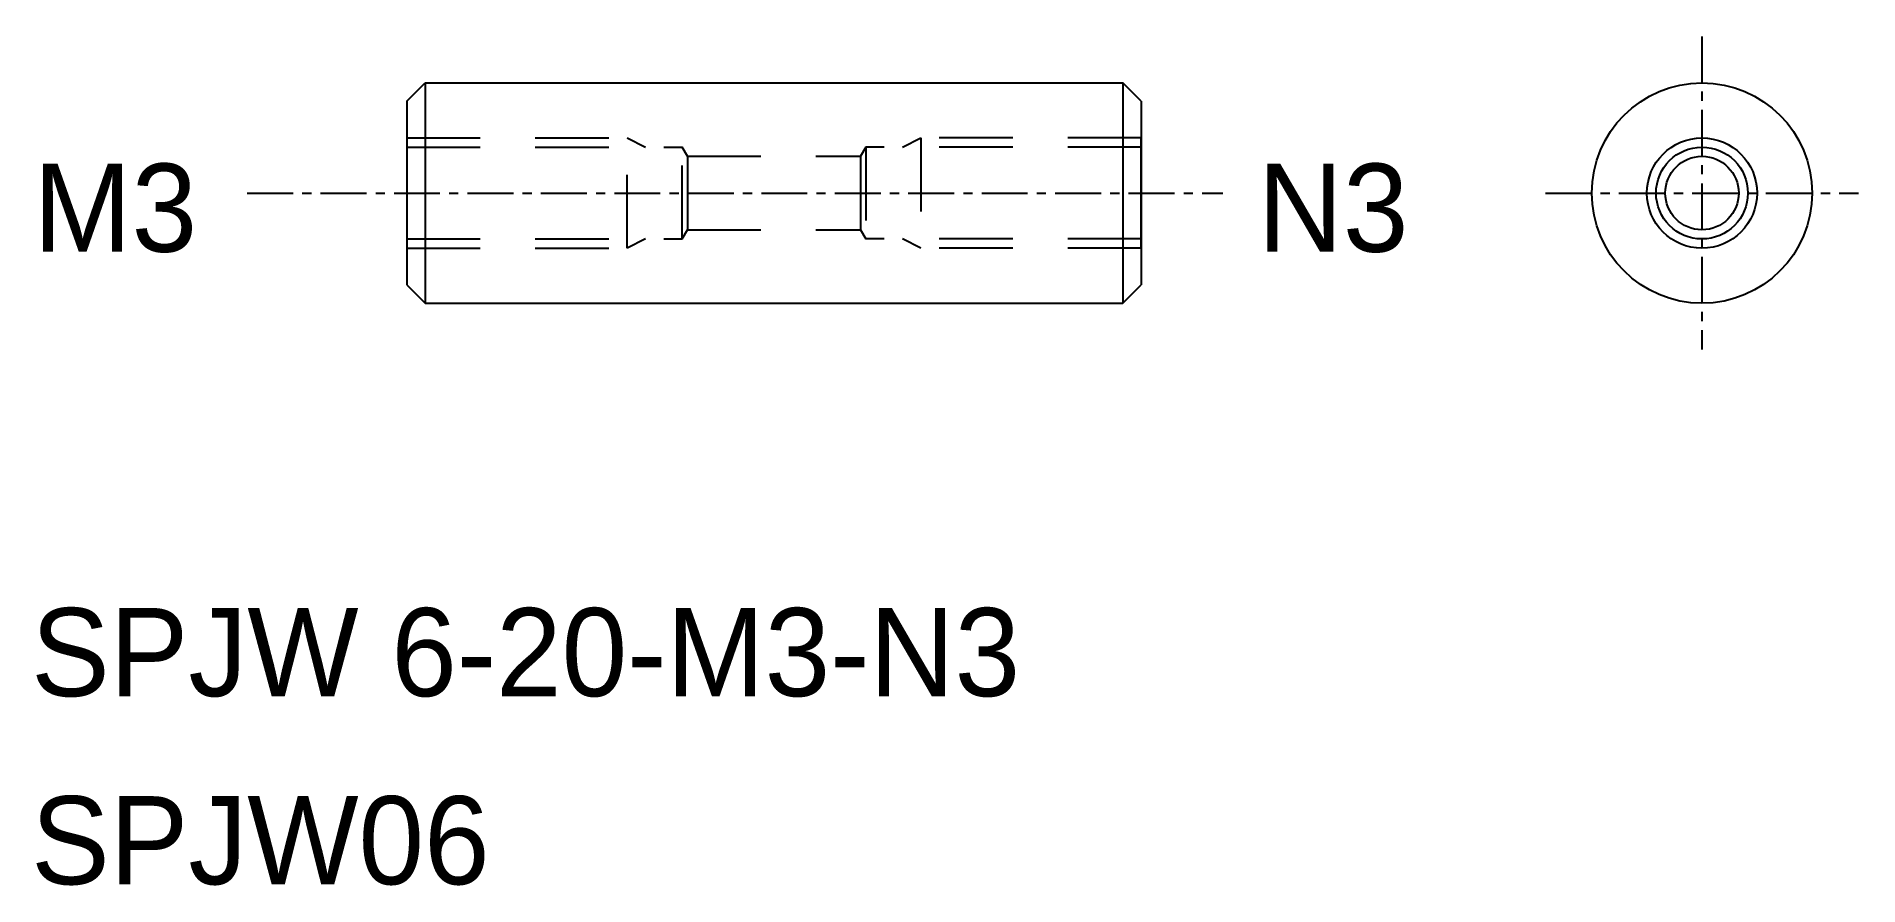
# Model space of a CAD drawing. Extents: x 296.9 to 346.5, y 102.8 to 125.9.
import ezdxf

# ---------------------------------------------------------------- set-up
doc = ezdxf.new("R2010")
doc.units = 0
doc.linetypes.add('CENTER', pattern=[2, 1.25, -0.25, 0.25, -0.25])
doc.linetypes.add('DASHED', pattern=[3.5, 2, -1.5])
doc.layers.get('0').update_dxf_attribs({"linetype": 'CONTINUOUS'})
doc.layers.add('CENTER', color=1, linetype='CENTER')

msp = doc.modelspace()

# ---------------------------------------------------------------- linework, layer by layer
at = {"color": 7, "linetype": 'CONTINUOUS'}
for p, q in [((306.942, 124.178), (307.442, 124.678)), ((307.442, 124.678), (326.442, 124.678)), ((307.442, 124.678), (307.442, 118.678)), ((326.442, 124.678), (326.442, 118.678)), ((326.942, 124.178), (326.442, 124.678)), ((306.942, 124.178), (306.942, 119.178)), ((326.942, 124.178), (326.942, 119.178)), ((306.942, 119.178), (307.442, 118.678)), ((326.442, 118.678), (326.942, 119.178)), ((307.442, 118.678), (326.442, 118.678))]:
    msp.add_line(p, q, dxfattribs=at)
for p, q in [((312.192, 124.678), (312.192, 124.678)), ((316.942, 124.678), (316.942, 124.678)), ((306.942, 123.178), (306.942, 120.178)), ((326.942, 120.178), (326.942, 123.178))]:
    msp.add_line(p, q)
at = {"color": 3, "linetype": 'DASHED'}
for p, q in [((306.942, 123.178), (312.942, 123.178)), ((312.942, 120.178), (312.942, 123.178)), ((312.942, 123.178), (313.442, 122.928)), ((320.442, 122.928), (320.942, 123.178)), ((320.942, 123.178), (320.942, 120.178)), ((326.942, 123.178), (320.942, 123.178)), ((306.942, 122.928), (314.442, 122.928)), ((314.442, 120.428), (314.442, 122.928)), ((314.586, 122.678), (314.442, 122.928)), ((314.586, 122.678), (319.297, 122.678)), ((314.586, 122.678), (314.586, 120.678)), ((319.442, 122.928), (319.297, 122.678)), ((319.297, 122.678), (319.297, 120.678)), ((319.442, 122.928), (319.442, 120.428)), ((326.942, 122.928), (319.442, 122.928)), ((314.442, 120.428), (314.586, 120.678)), ((314.586, 120.678), (319.297, 120.678)), ((319.297, 120.678), (319.442, 120.428)), ((306.942, 120.428), (314.442, 120.428)), ((306.942, 120.178), (312.942, 120.178)), ((313.442, 120.428), (312.942, 120.178)), ((326.942, 120.428), (319.442, 120.428)), ((320.942, 120.178), (320.442, 120.428)), ((326.942, 120.178), (320.942, 120.178))]:
    msp.add_line(p, q, dxfattribs=at)
at = {"color": 7, "linetype": 'CONTINUOUS'}
for radius in [3, 1]:
    msp.add_circle((342.209, 121.678), radius, dxfattribs=at)
at = {"color": 3, "linetype": 'CONTINUOUS'}
for radius in [1.5, 1.25]:
    msp.add_circle((342.209, 121.678), radius, dxfattribs=at)
at = {"layer": 'CENTER', "color": 1, "linetype": 'CENTER'}
for p, q in [((342.209, 125.941), (342.209, 117.415)), ((337.946, 121.678), (346.472, 121.678))]:
    msp.add_line(p, q, dxfattribs=at)
at = {"layer": 'CENTER', "linetype": 'CENTER'}
msp.add_line((302.598, 121.678), (329.163, 121.678), dxfattribs=at)

# ---------------------------------------------------------------- texts
at = {"color": 7, "linetype": 'CONTINUOUS'}
for s, p in [('M3', (296.779, 120.079)), ('N3', (330.115, 120.079)), ('SPJW 6-20-M3-N3', (296.716, 107.981)), ('SPJW06 ', (296.716, 102.86))]:
    msp.add_text(s, height=2.4, dxfattribs=at).set_placement(p)

doc.saveas('drawing.dxf')
